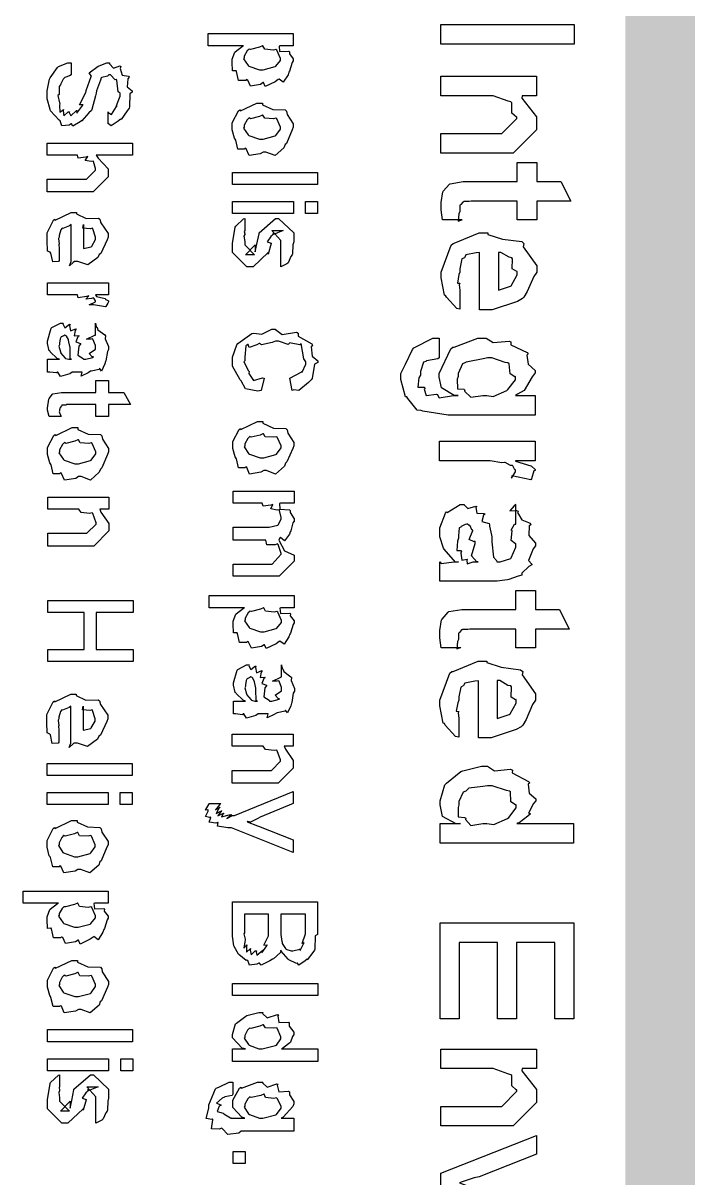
# Model space of a CAD drawing. Extents: x 0.1 to 11.6, y 0.3 to 16.2.
# Drawn here: x 1.6949 to 1.8883, y 1.9706 to 2.3029 of the extents above; entities that cross this region are included whole.
import ezdxf

# ---------------------------------------------------------------- set-up
doc = ezdxf.new("R2010")
doc.units = 0
doc.header["$MEASUREMENT"] = 0

msp = doc.modelspace()

# ---------------------------------------------------------------- linework, layer by layer
at = {"color": 0, "const_width": 0.02}
msp.add_lwpolyline([(1.87831, 0.513346), (1.87831, 4.18001)], dxfattribs=at)
at = {"color": 0}
for points in [[(1.74815, 2.29992), (1.77268, 2.29992), (1.77268, 2.29644), (1.76878, 2.29644), (1.76856, 2.29628), (1.76872, 2.29476), (1.77143, 2.29486), (1.7716, 2.29471), (1.77154, 2.29411), (1.77268, 2.29264), (1.77268, 2.2921), (1.77235, 2.29161), (1.7716, 2.28911), (1.77138, 2.28885), (1.77115, 2.28808), (1.76975, 2.28592), (1.76856, 2.28678), (1.76833, 2.28668), (1.76747, 2.28608), (1.7646, 2.28467), (1.76411, 2.28581), (1.764, 2.28581), (1.76324, 2.28532), (1.76036, 2.28478), (1.75956, 2.28657), (1.75922, 2.28668), (1.75896, 2.2864), (1.75694, 2.2864), (1.75635, 2.28901), (1.75618, 2.28928), (1.75613, 2.28922), (1.75521, 2.28917), (1.7551, 2.29172), (1.7551, 2.29254), (1.7551, 2.29254), (1.75581, 2.29454), (1.75597, 2.29471), (1.75597, 2.29471), (1.75808, 2.29633), (1.75836, 2.29644), (1.74815, 2.29644), (1.74815, 2.29992)], [(1.81511, 2.30251), (1.85351, 2.30251), (1.85351, 2.29688), (1.81511, 2.29688), (1.81511, 2.30251)], [(1.76378, 2.29644), (1.76297, 2.29606), (1.76036, 2.29536), (1.75993, 2.29542), (1.75987, 2.29536), (1.75939, 2.29492), (1.75857, 2.29346), (1.75857, 2.29297), (1.75836, 2.29269), (1.75965, 2.29075), (1.75987, 2.29058), (1.75987, 2.29058), (1.76297, 2.2895), (1.764, 2.2895), (1.764, 2.2895), (1.76747, 2.29042), (1.76768, 2.29058), (1.76768, 2.29058), (1.76899, 2.29221), (1.76899, 2.29275), (1.76899, 2.29275), (1.7679, 2.29519), (1.76768, 2.29536), (1.76693, 2.29519), (1.76443, 2.29546), (1.76394, 2.29644), (1.76378, 2.29644)], [(1.70871, 2.2915), (1.70871, 2.28803), (1.70828, 2.28776), (1.70687, 2.28728), (1.70676, 2.28717), (1.70638, 2.28678), (1.70574, 2.28543), (1.70568, 2.28521), (1.70529, 2.28472), (1.70524, 2.28299), (1.70524, 2.28239), (1.70492, 2.28207), (1.7054, 2.28), (1.70546, 2.27979), (1.70535, 2.27919), (1.70546, 2.27729), (1.70649, 2.2781), (1.70654, 2.27806), (1.70643, 2.27767), (1.70665, 2.27626), (1.70785, 2.2774), (1.70828, 2.2774), (1.70817, 2.27718), (1.70861, 2.27626), (1.71029, 2.27778), (1.71044, 2.27783), (1.71035, 2.27772), (1.71035, 2.27707), (1.71208, 2.27935), (1.71218, 2.27957), (1.71203, 2.27946), (1.71115, 2.27946), (1.71294, 2.28299), (1.71306, 2.28347), (1.713, 2.28353), (1.71446, 2.2876), (1.71457, 2.28782), (1.71446, 2.28782), (1.71392, 2.28868), (1.71653, 2.29053), (1.71674, 2.29064), (1.71674, 2.29064), (1.71903, 2.2915), (1.71978, 2.2915), (1.71972, 2.29118), (1.72092, 2.28999), (1.72276, 2.29064), (1.72304, 2.29042), (1.72282, 2.28993), (1.72342, 2.28797), (1.72526, 2.28771), (1.72542, 2.28737), (1.72499, 2.28689), (1.72483, 2.28456), (1.72629, 2.28342), (1.72629, 2.28304), (1.72558, 2.28261), (1.72553, 2.27881), (1.72542, 2.27849), (1.72483, 2.27772), (1.7231, 2.27522), (1.72282, 2.27528), (1.72282, 2.27522), (1.72228, 2.27468), (1.72026, 2.27339), (1.71951, 2.27399), (1.71935, 2.27393), (1.71935, 2.2774), (1.71935, 2.27724), (1.72037, 2.27669), (1.72179, 2.27892), (1.72194, 2.27914), (1.72194, 2.27914), (1.72179, 2.27925), (1.72282, 2.28196), (1.72282, 2.28282), (1.72222, 2.28315), (1.7219, 2.28651), (1.72174, 2.28674), (1.72136, 2.28662), (1.72, 2.28803), (1.71957, 2.28803), (1.71918, 2.28765), (1.7175, 2.28733), (1.71739, 2.28717), (1.71713, 2.28651), (1.71599, 2.28342), (1.71588, 2.28282), (1.71571, 2.28206), (1.71468, 2.27806), (1.71457, 2.27783), (1.71382, 2.27713), (1.71175, 2.27485), (1.71197, 2.27501), (1.71197, 2.27501), (1.71132, 2.27453), (1.70921, 2.27328), (1.70882, 2.27393), (1.70871, 2.27393), (1.70817, 2.2736), (1.70606, 2.27339), (1.70551, 2.27485), (1.70524, 2.27501), (1.70524, 2.27501), (1.70281, 2.27772), (1.70264, 2.27806), (1.70264, 2.27806), (1.70176, 2.28114), (1.70176, 2.28217), (1.70176, 2.28342), (1.70247, 2.28683), (1.70264, 2.28717), (1.70264, 2.28717), (1.70475, 2.29021), (1.70503, 2.29042), (1.70503, 2.29042), (1.70779, 2.2915), (1.70871, 2.2915)], [(1.81515, 2.28765), (1.84272, 2.28765), (1.84272, 2.28201), (1.8386, 2.28201), (1.83849, 2.28136), (1.84272, 2.27599), (1.84272, 2.27419), (1.84272, 2.27225), (1.83599, 2.26551), (1.83165, 2.26551), (1.81515, 2.26551), (1.81515, 2.27115), (1.83035, 2.27117), (1.83274, 2.27115), (1.83708, 2.2755), (1.83708, 2.27593), (1.83692, 2.27588), (1.83561, 2.27701), (1.83561, 2.28), (1.83535, 2.28028), (1.83453, 2.28049), (1.83024, 2.28201), (1.82883, 2.28201), (1.81515, 2.28201), (1.81515, 2.28765)], [(1.76378, 2.27994), (1.76378, 2.27946), (1.76676, 2.2781), (1.77035, 2.278), (1.77072, 2.27756), (1.77089, 2.27664), (1.77268, 2.27393), (1.77268, 2.273), (1.77235, 2.27225), (1.77067, 2.26833), (1.77029, 2.26801), (1.76997, 2.26708), (1.76742, 2.26486), (1.76481, 2.26585), (1.764, 2.26585), (1.76318, 2.26535), (1.75993, 2.26486), (1.75911, 2.26676), (1.75879, 2.26693), (1.75857, 2.26665), (1.75672, 2.26665), (1.75613, 2.26926), (1.75597, 2.26953), (1.75575, 2.26981), (1.7551, 2.27225), (1.7551, 2.273), (1.7551, 2.27425), (1.75689, 2.27767), (1.75726, 2.278), (1.75743, 2.27767), (1.76215, 2.27994), (1.76378, 2.27994)], [(1.76378, 2.27647), (1.76297, 2.2761), (1.76036, 2.27544), (1.75993, 2.27567), (1.75987, 2.27561), (1.75939, 2.27511), (1.75857, 2.27354), (1.75857, 2.273), (1.75836, 2.27274), (1.75965, 2.27078), (1.75987, 2.27061), (1.75987, 2.27061), (1.76297, 2.26953), (1.764, 2.26953), (1.764, 2.26953), (1.76747, 2.27046), (1.76768, 2.27061), (1.76768, 2.27061), (1.76899, 2.2724), (1.76899, 2.273), (1.76899, 2.273), (1.7679, 2.27544), (1.76768, 2.27561), (1.76693, 2.27544), (1.76443, 2.27556), (1.76394, 2.27647), (1.76378, 2.27647)], [(1.70182, 2.26844), (1.72635, 2.26844), (1.72635, 2.26497), (1.71593, 2.26497), (1.71647, 2.26411), (1.7194, 2.26101), (1.7194, 2.25999), (1.7194, 2.25868), (1.71506, 2.25435), (1.71268, 2.25435), (1.70182, 2.25435), (1.70182, 2.25803), (1.71203, 2.25803), (1.71311, 2.25803), (1.71571, 2.26064), (1.71571, 2.26107), (1.71571, 2.26107), (1.71517, 2.26308), (1.71506, 2.26324), (1.71451, 2.26313), (1.71278, 2.2634), (1.71354, 2.26454), (1.71354, 2.26454), (1.71289, 2.26432), (1.71072, 2.26411), (1.71056, 2.26497), (1.7105, 2.26497), (1.70182, 2.26497), (1.70182, 2.26844)], [(1.75515, 2.25999), (1.77968, 2.25999), (1.77968, 2.25651), (1.75515, 2.25651), (1.75515, 2.25999)], [(1.82129, 2.24631), (1.81565, 2.24631), (1.81565, 2.24631), (1.81521, 2.24924), (1.81521, 2.25022), (1.81521, 2.25131), (1.81575, 2.25435), (1.81586, 2.25456), (1.81586, 2.25456), (1.8176, 2.25661), (1.81782, 2.25672), (1.81782, 2.25672), (1.82156, 2.25738), (1.82281, 2.25738), (1.83712, 2.25738), (1.83712, 2.26281), (1.84278, 2.26281), (1.84278, 2.25738), (1.84972, 2.25738), (1.85254, 2.25174), (1.84278, 2.25174), (1.84278, 2.24631), (1.83712, 2.24631), (1.83712, 2.25174), (1.82389, 2.25174), (1.82335, 2.25163), (1.82178, 2.25157), (1.82172, 2.25151), (1.82146, 2.25146), (1.8209, 2.25076), (1.82086, 2.25065), (1.82058, 2.25054), (1.82064, 2.24918), (1.82064, 2.24869), (1.82036, 2.2481), (1.8201, 2.24599), (1.82124, 2.24636), (1.82129, 2.24631)], [(1.75515, 2.25163), (1.77274, 2.25163), (1.77274, 2.24815), (1.75515, 2.24815), (1.75515, 2.25163)], [(1.77621, 2.25163), (1.77968, 2.25163), (1.77968, 2.24815), (1.77621, 2.24815), (1.77621, 2.25163)], [(1.70529, 2.23807), (1.70529, 2.2346), (1.70508, 2.23432), (1.7034, 2.23426), (1.70285, 2.23671), (1.70269, 2.23699), (1.70269, 2.23699), (1.70193, 2.23736), (1.70182, 2.24035), (1.70182, 2.24132), (1.70182, 2.24262), (1.70361, 2.24621), (1.704, 2.24653), (1.70415, 2.24625), (1.70871, 2.24849), (1.71029, 2.24849), (1.71029, 2.24804), (1.71306, 2.24669), (1.71658, 2.24685), (1.71701, 2.24653), (1.71729, 2.2455), (1.7194, 2.2424), (1.7194, 2.24132), (1.71907, 2.24056), (1.71724, 2.23665), (1.71679, 2.23633), (1.71642, 2.23546), (1.71354, 2.2334), (1.71061, 2.23438), (1.70964, 2.23438), (1.70931, 2.23406), (1.70828, 2.23313), (1.70876, 2.23438), (1.70876, 2.23438), (1.70876, 2.24501), (1.70822, 2.24463), (1.70632, 2.24382), (1.70617, 2.24393), (1.70617, 2.24393), (1.70574, 2.24343), (1.70529, 2.24186), (1.70529, 2.24132), (1.70508, 2.241), (1.70529, 2.23936), (1.70529, 2.23936), (1.70514, 2.23926), (1.70529, 2.23807), (1.70529, 2.23807)], [(1.75868, 2.24669), (1.75868, 2.24322), (1.75857, 2.243), (1.75868, 2.24235), (1.75868, 2.24214), (1.75846, 2.2416), (1.75868, 2.24007), (1.75868, 2.23953), (1.75868, 2.2391), (1.7615, 2.23628), (1.76042, 2.23628), (1.7589, 2.23628), (1.76172, 2.2391), (1.76172, 2.23714), (1.76215, 2.23931), (1.76281, 2.24235), (1.76281, 2.24257), (1.76758, 2.24669), (1.76844, 2.24669), (1.77279, 2.24257), (1.77279, 2.23996), (1.77251, 2.23915), (1.7724, 2.23654), (1.77235, 2.23628), (1.77197, 2.23574), (1.77115, 2.234), (1.77106, 2.23389), (1.77078, 2.23367), (1.76932, 2.23286), (1.7691, 2.23281), (1.7691, 2.23628), (1.7691, 2.23628), (1.7691, 2.23708), (1.7691, 2.23736), (1.7691, 2.23736), (1.7691, 2.23915), (1.7691, 2.23975), (1.7691, 2.2404), (1.7665, 2.24322), (1.76779, 2.24322), (1.76975, 2.24322), (1.76693, 2.24214), (1.76693, 2.24257), (1.76671, 2.24192), (1.76622, 2.24154), (1.76514, 2.24001), (1.76628, 2.23958), (1.76628, 2.23953), (1.7654, 2.23649), (1.7654, 2.23693), (1.76107, 2.23281), (1.76085, 2.23281), (1.75933, 2.23281), (1.75521, 2.23693), (1.75521, 2.23953), (1.75521, 2.23953), (1.75592, 2.24425), (1.75608, 2.24451), (1.75608, 2.24451), (1.75836, 2.24664), (1.75868, 2.24669)], [(1.71224, 2.24501), (1.71224, 2.23807), (1.71224, 2.23807), (1.71446, 2.23861), (1.71463, 2.23872), (1.71463, 2.23872), (1.71571, 2.24067), (1.71571, 2.24132), (1.71571, 2.24132), (1.71496, 2.24376), (1.71485, 2.24393), (1.71419, 2.24376), (1.71208, 2.24393), (1.71224, 2.24501), (1.71224, 2.24501)], [(1.82064, 2.22607), (1.82064, 2.22065), (1.81972, 2.22082), (1.81674, 2.22412), (1.81651, 2.22456), (1.81619, 2.22467), (1.81521, 2.22965), (1.81521, 2.23128), (1.81521, 2.23128), (1.81808, 2.23904), (1.81868, 2.23953), (1.81901, 2.23958), (1.82622, 2.24257), (1.82867, 2.24257), (1.82867, 2.24214), (1.8329, 2.24078), (1.83843, 2.24007), (1.83908, 2.23953), (1.83886, 2.23856), (1.84278, 2.23313), (1.84278, 2.23128), (1.8419, 2.23003), (1.84, 2.22575), (1.83908, 2.22407), (1.83865, 2.22368), (1.83718, 2.22287), (1.82997, 2.22043), (1.82758, 2.22043), (1.82726, 2.22043), (1.8265, 2.22043), (1.82628, 2.22043), (1.82628, 2.23693), (1.82531, 2.23682), (1.82237, 2.23622), (1.82206, 2.23557), (1.82194, 2.2354), (1.82124, 2.23508), (1.82064, 2.23226), (1.82064, 2.23128), (1.82036, 2.23058), (1.81993, 2.22814), (1.82064, 2.22808), (1.82064, 2.22803), (1.82042, 2.22765), (1.82064, 2.22607), (1.82064, 2.22607)], [(1.83171, 2.23693), (1.83171, 2.22607), (1.83171, 2.22607), (1.83518, 2.22721), (1.83539, 2.22738), (1.83539, 2.22738), (1.83712, 2.23047), (1.83712, 2.2315), (1.83703, 2.23144), (1.83572, 2.23221), (1.83583, 2.23514), (1.83561, 2.2354), (1.83479, 2.23557), (1.83247, 2.23693), (1.83171, 2.23693)], [(1.70188, 2.22819), (1.71946, 2.22819), (1.71946, 2.22472), (1.71576, 2.22472), (1.71599, 2.22424), (1.71847, 2.22374), (1.71858, 2.22364), (1.71853, 2.22347), (1.71946, 2.22299), (1.71946, 2.22276), (1.71924, 2.22239), (1.71869, 2.22136), (1.71858, 2.22125), (1.71511, 2.2219), (1.71485, 2.22185), (1.71392, 2.22189), (1.71576, 2.22271), (1.71576, 2.22299), (1.71576, 2.22299), (1.71522, 2.22379), (1.71511, 2.22385), (1.71457, 2.22369), (1.71289, 2.22353), (1.71382, 2.2245), (1.71382, 2.2245), (1.71311, 2.22424), (1.71072, 2.22385), (1.71056, 2.22472), (1.71056, 2.22472), (1.70188, 2.22472), (1.70188, 2.22819)], [(1.70535, 2.20622), (1.70469, 2.20643), (1.70264, 2.20839), (1.70253, 2.20861), (1.70236, 2.20865), (1.70188, 2.21078), (1.70188, 2.21143), (1.70188, 2.21143), (1.70296, 2.21511), (1.70318, 2.21533), (1.70318, 2.21533), (1.70563, 2.21664), (1.70643, 2.21664), (1.70632, 2.21636), (1.70687, 2.21528), (1.70822, 2.21631), (1.70839, 2.21619), (1.70822, 2.21582), (1.7085, 2.21436), (1.71001, 2.215), (1.71012, 2.2149), (1.70985, 2.21451), (1.70958, 2.21294), (1.71093, 2.21306), (1.71099, 2.21294), (1.71061, 2.21268), (1.71001, 2.21121), (1.71138, 2.21078), (1.71143, 2.21056), (1.71093, 2.21001), (1.71061, 2.20742), (1.71218, 2.20643), (1.71229, 2.20622), (1.71229, 2.20622), (1.71294, 2.20622), (1.71294, 2.20622), (1.71294, 2.20622), (1.715, 2.20676), (1.71511, 2.20688), (1.71479, 2.20692), (1.71392, 2.2079), (1.71576, 2.2091), (1.71576, 2.20947), (1.71576, 2.21012), (1.715, 2.21197), (1.7149, 2.21207), (1.71446, 2.21197), (1.71311, 2.21197), (1.7155, 2.21311), (1.71576, 2.21317), (1.71576, 2.21664), (1.71571, 2.21636), (1.71599, 2.21544), (1.71619, 2.21533), (1.71636, 2.21468), (1.71843, 2.21322), (1.71858, 2.21294), (1.71847, 2.21212), (1.71946, 2.20985), (1.71946, 2.20904), (1.71913, 2.20844), (1.71869, 2.20578), (1.71858, 2.20557), (1.71838, 2.20486), (1.71744, 2.20281), (1.71685, 2.20361), (1.71685, 2.20361), (1.71674, 2.20329), (1.71446, 2.20281), (1.71425, 2.20275), (1.71365, 2.20231), (1.71164, 2.20133), (1.71186, 2.20253), (1.71186, 2.20253), (1.70904, 2.20253), (1.70833, 2.20204), (1.70563, 2.20128), (1.70492, 2.20253), (1.70469, 2.20253), (1.70449, 2.20226), (1.70253, 2.20253), (1.70188, 2.20253), (1.70188, 2.20622), (1.70275, 2.20622), (1.70469, 2.20622), (1.70535, 2.20622)], [(1.76432, 2.20074), (1.76346, 2.19726), (1.76243, 2.19699), (1.7589, 2.19765), (1.75771, 2.19997), (1.75737, 2.20031), (1.75737, 2.20031), (1.75521, 2.20421), (1.75521, 2.20551), (1.75521, 2.20682), (1.75646, 2.21039), (1.75672, 2.21072), (1.75672, 2.21072), (1.76074, 2.2136), (1.76129, 2.21376), (1.76129, 2.21371), (1.76361, 2.21343), (1.76654, 2.21485), (1.76758, 2.21485), (1.76753, 2.21474), (1.76947, 2.21332), (1.7736, 2.21397), (1.77408, 2.21376), (1.77408, 2.21289), (1.778, 2.21067), (1.77821, 2.21029), (1.77783, 2.20975), (1.77815, 2.20714), (1.77974, 2.20578), (1.77974, 2.20529), (1.77881, 2.20475), (1.7781, 2.20063), (1.77778, 2.20031), (1.77701, 2.19949), (1.77431, 2.19726), (1.77279, 2.19737), (1.77235, 2.19726), (1.77169, 2.20074), (1.77169, 2.20074), (1.77496, 2.20247), (1.77517, 2.20269), (1.77512, 2.20269), (1.77522, 2.20247), (1.77626, 2.20475), (1.77626, 2.20551), (1.77567, 2.20632), (1.77496, 2.21072), (1.77496, 2.21072), (1.77453, 2.21035), (1.77203, 2.21083), (1.77171, 2.21094), (1.77115, 2.2105), (1.76844, 2.21137), (1.76758, 2.21137), (1.7666, 2.21104), (1.76351, 2.21039), (1.76292, 2.21078), (1.76281, 2.21072), (1.76215, 2.21035), (1.75993, 2.20958), (1.75965, 2.21044), (1.75956, 2.2105), (1.759, 2.21007), (1.75868, 2.20682), (1.75868, 2.20574), (1.7584, 2.20546), (1.75976, 2.2029), (1.75999, 2.20269), (1.75987, 2.2021), (1.76118, 2.20008), (1.76383, 2.20085), (1.76432, 2.20074)], [(1.70882, 2.20622), (1.70844, 2.20632), (1.70839, 2.20947), (1.70839, 2.2099), (1.70833, 2.2099), (1.70796, 2.21175), (1.70796, 2.21186), (1.70796, 2.21186), (1.70736, 2.21289), (1.70731, 2.21294), (1.70725, 2.21294), (1.70692, 2.21317), (1.70687, 2.21317), (1.70665, 2.21294), (1.70583, 2.21263), (1.70578, 2.21251), (1.70551, 2.21212), (1.70535, 2.21083), (1.70535, 2.21033), (1.70514, 2.21001), (1.70568, 2.20833), (1.70578, 2.20817), (1.70568, 2.20806), (1.70697, 2.20654), (1.70708, 2.20643), (1.70708, 2.20643), (1.70806, 2.20622), (1.70839, 2.20622), (1.70882, 2.20622)], [(1.81472, 2.21229), (1.81472, 2.20665), (1.81429, 2.20637), (1.81104, 2.20574), (1.81082, 2.20557), (1.81017, 2.2054), (1.80931, 2.20264), (1.80931, 2.20165), (1.80886, 2.2009), (1.80854, 2.19814), (1.81039, 2.19819), (1.8106, 2.19797), (1.81039, 2.19764), (1.81093, 2.19575), (1.81386, 2.19613), (1.81429, 2.19601), (1.81424, 2.19601), (1.81472, 2.1951), (1.81879, 2.19581), (1.82015, 2.19581), (1.81896, 2.19581), (1.81538, 2.19797), (1.81472, 2.20107), (1.81472, 2.2021), (1.81472, 2.2021), (1.81799, 2.20925), (1.81862, 2.20969), (1.81896, 2.20964), (1.82585, 2.21229), (1.82818, 2.21229), (1.82818, 2.21229), (1.83018, 2.21099), (1.83479, 2.21143), (1.83535, 2.21121), (1.83529, 2.21039), (1.84, 2.20811), (1.84033, 2.20774), (1.83996, 2.20736), (1.84033, 2.20475), (1.84229, 2.20296), (1.84229, 2.20231), (1.84142, 2.20111), (1.83914, 2.19721), (1.83724, 2.19613), (1.83664, 2.19581), (1.84229, 2.19581), (1.84229, 2.19015), (1.81862, 2.19015), (1.81722, 2.19015), (1.80994, 2.19125), (1.80951, 2.19146), (1.80838, 2.19157), (1.80561, 2.19493), (1.80539, 2.19536), (1.80496, 2.19536), (1.80365, 2.20042), (1.80365, 2.2021), (1.80365, 2.2021), (1.80501, 2.20475), (1.80697, 2.20904), (1.80735, 2.20947), (1.80735, 2.20947), (1.81287, 2.21229), (1.81472, 2.21229)], [(1.82861, 2.20665), (1.82785, 2.20643), (1.82243, 2.2054), (1.8221, 2.20514), (1.82135, 2.20486), (1.82015, 2.20215), (1.82015, 2.20122), (1.81988, 2.20047), (1.81993, 2.19769), (1.82178, 2.1976), (1.8221, 2.19732), (1.822, 2.197), (1.82378, 2.19526), (1.82721, 2.19581), (1.8284, 2.19581), (1.8284, 2.19581), (1.83024, 2.19553), (1.83415, 2.19726), (1.83447, 2.19754), (1.83447, 2.19754), (1.83664, 2.20031), (1.83664, 2.20122), (1.83649, 2.20111), (1.83507, 2.20204), (1.83479, 2.20492), (1.83447, 2.20514), (1.83365, 2.20529), (1.82986, 2.20665), (1.82861, 2.20665)], [(1.70583, 2.18972), (1.70236, 2.18972), (1.70236, 2.18972), (1.70193, 2.19151), (1.70193, 2.19211), (1.70193, 2.19211), (1.70226, 2.19476), (1.70236, 2.19493), (1.70236, 2.19493), (1.70335, 2.19618), (1.70344, 2.19624), (1.70344, 2.19624), (1.70589, 2.19667), (1.70671, 2.19667), (1.71582, 2.19667), (1.71582, 2.20014), (1.71951, 2.20014), (1.71951, 2.19667), (1.72385, 2.19667), (1.72581, 2.19319), (1.71951, 2.19319), (1.71951, 2.18972), (1.71582, 2.18972), (1.71582, 2.19319), (1.70736, 2.19319), (1.70714, 2.19303), (1.70611, 2.19303), (1.70606, 2.19299), (1.70594, 2.19282), (1.70563, 2.19243), (1.70563, 2.19233), (1.70546, 2.19211), (1.7054, 2.19146), (1.7054, 2.19125), (1.70524, 2.19103), (1.70572, 2.18989), (1.70583, 2.18972)], [(1.76394, 2.18826), (1.76394, 2.18778), (1.76693, 2.18642), (1.77051, 2.18631), (1.77089, 2.18587), (1.77106, 2.18494), (1.77285, 2.18224), (1.77285, 2.18132), (1.77251, 2.18056), (1.77083, 2.17665), (1.77046, 2.17632), (1.77012, 2.1754), (1.76758, 2.17318), (1.76497, 2.17415), (1.76417, 2.17415), (1.76335, 2.17367), (1.7601, 2.17318), (1.75928, 2.17507), (1.75896, 2.17524), (1.75874, 2.17497), (1.75689, 2.17497), (1.75629, 2.17757), (1.75613, 2.17785), (1.75592, 2.17811), (1.75526, 2.18056), (1.75526, 2.18132), (1.75526, 2.18257), (1.75706, 2.18599), (1.75743, 2.18631), (1.7576, 2.18599), (1.76232, 2.18826), (1.76394, 2.18826)], [(1.71061, 2.18653), (1.71061, 2.18604), (1.7136, 2.18468), (1.71718, 2.18457), (1.71756, 2.18414), (1.71772, 2.18321), (1.71951, 2.1805), (1.71951, 2.17958), (1.71918, 2.17882), (1.7175, 2.17492), (1.71713, 2.17458), (1.71679, 2.17367), (1.71425, 2.17144), (1.71164, 2.17242), (1.71083, 2.17242), (1.71001, 2.17193), (1.70676, 2.17144), (1.70594, 2.17333), (1.70563, 2.1735), (1.7054, 2.17324), (1.70356, 2.17324), (1.70296, 2.17583), (1.70281, 2.17611), (1.70258, 2.17638), (1.70193, 2.17882), (1.70193, 2.17958), (1.70193, 2.18083), (1.70372, 2.18425), (1.7041, 2.18457), (1.70426, 2.18425), (1.70899, 2.18653), (1.71061, 2.18653)], [(1.76394, 2.18479), (1.76313, 2.1844), (1.76053, 2.18375), (1.7601, 2.18397), (1.76004, 2.18392), (1.75956, 2.18343), (1.75874, 2.18186), (1.75874, 2.18132), (1.75851, 2.18104), (1.75982, 2.1791), (1.76004, 2.17893), (1.76004, 2.17893), (1.76313, 2.17785), (1.76417, 2.17785), (1.76417, 2.17785), (1.76764, 2.17876), (1.76785, 2.17893), (1.76785, 2.17893), (1.76915, 2.18072), (1.76915, 2.18132), (1.76915, 2.18132), (1.76807, 2.18375), (1.76785, 2.18392), (1.76708, 2.18375), (1.7646, 2.18386), (1.76411, 2.18479), (1.76394, 2.18479)], [(1.71061, 2.18306), (1.70979, 2.18267), (1.70719, 2.18201), (1.70676, 2.18224), (1.70671, 2.18218), (1.70622, 2.18169), (1.7054, 2.18012), (1.7054, 2.17958), (1.70518, 2.17931), (1.70649, 2.17736), (1.70671, 2.17719), (1.70671, 2.17719), (1.70979, 2.17611), (1.71083, 2.17611), (1.71083, 2.17611), (1.71431, 2.17703), (1.71451, 2.17719), (1.71451, 2.17719), (1.71582, 2.17899), (1.71582, 2.17958), (1.71582, 2.17958), (1.71474, 2.18201), (1.71451, 2.18218), (1.71376, 2.18201), (1.71126, 2.18213), (1.71078, 2.18306), (1.71061, 2.18306)], [(1.81478, 2.18261), (1.84233, 2.18261), (1.84233, 2.17697), (1.83669, 2.17697), (1.83664, 2.17692), (1.84104, 2.17557), (1.84125, 2.17546), (1.84125, 2.17546), (1.84233, 2.17449), (1.84233, 2.17415), (1.8419, 2.1741), (1.84125, 2.17176), (1.84104, 2.17154), (1.83561, 2.17264), (1.83556, 2.17253), (1.8355, 2.17199), (1.83669, 2.17378), (1.83669, 2.17437), (1.83643, 2.17442), (1.83593, 2.17557), (1.83583, 2.17567), (1.83524, 2.17567), (1.83365, 2.17654), (1.83344, 2.17654), (1.83268, 2.17643), (1.82932, 2.17697), (1.82824, 2.17697), (1.81478, 2.17697), (1.81478, 2.18261)], [(1.75532, 2.16829), (1.77289, 2.16829), (1.77289, 2.16482), (1.76899, 2.16482), (1.76872, 2.16467), (1.76882, 2.16303), (1.7716, 2.16288), (1.77181, 2.16265), (1.77175, 2.16206), (1.77289, 2.16026), (1.77289, 2.15961), (1.77257, 2.15918), (1.77197, 2.15679), (1.77181, 2.15657), (1.7716, 2.15588), (1.77012, 2.15397), (1.76899, 2.15489), (1.76878, 2.15485), (1.7685, 2.15414), (1.77018, 2.1511), (1.77289, 2.14985), (1.77289, 2.14942), (1.77289, 2.14811), (1.76856, 2.14378), (1.76704, 2.14378), (1.75532, 2.14378), (1.75532, 2.14725), (1.76531, 2.14725), (1.7666, 2.14725), (1.76921, 2.15007), (1.76921, 2.15028), (1.76921, 2.15028), (1.76828, 2.15294), (1.76813, 2.1531), (1.76747, 2.15283), (1.76508, 2.15283), (1.76476, 2.15419), (1.76465, 2.15419), (1.75532, 2.15419), (1.75532, 2.15788), (1.76574, 2.15788), (1.76574, 2.15788), (1.76818, 2.15842), (1.76833, 2.15853), (1.76833, 2.15853), (1.76921, 2.16015), (1.76921, 2.16069), (1.76921, 2.16069), (1.76867, 2.16271), (1.76856, 2.16288), (1.76801, 2.16282), (1.76622, 2.16319), (1.76682, 2.16439), (1.76682, 2.16439), (1.76617, 2.16417), (1.764, 2.16396), (1.76367, 2.16482), (1.76357, 2.16482), (1.75532, 2.16482), (1.75532, 2.16829)], [(1.70199, 2.16656), (1.71957, 2.16656), (1.71957, 2.16308), (1.71696, 2.16308), (1.71729, 2.16222), (1.71957, 2.15896), (1.71957, 2.15788), (1.71957, 2.15679), (1.71522, 2.15246), (1.7124, 2.15246), (1.70199, 2.15246), (1.70199, 2.15614), (1.71175, 2.15614), (1.71326, 2.15614), (1.71588, 2.15875), (1.71588, 2.15918), (1.71588, 2.15918), (1.71496, 2.16178), (1.71479, 2.162), (1.71403, 2.16183), (1.71158, 2.16211), (1.71089, 2.16308), (1.71067, 2.16308), (1.70199, 2.16308), (1.70199, 2.16656)], [(1.82026, 2.14794), (1.81939, 2.14779), (1.81614, 2.15153), (1.81592, 2.15185), (1.81592, 2.15185), (1.81483, 2.15511), (1.81483, 2.15619), (1.81483, 2.15771), (1.81646, 2.16194), (1.81679, 2.16226), (1.81694, 2.16211), (1.82069, 2.16444), (1.822, 2.16444), (1.82189, 2.16428), (1.82292, 2.16325), (1.82519, 2.1639), (1.82547, 2.16379), (1.82519, 2.16351), (1.82547, 2.16189), (1.82769, 2.16183), (1.82785, 2.16162), (1.82742, 2.16135), (1.82693, 2.15956), (1.82904, 2.1589), (1.82915, 2.15858), (1.82915, 2.15821), (1.82975, 2.15554), (1.82981, 2.15511), (1.82981, 2.15364), (1.83035, 2.14925), (1.83117, 2.14833), (1.83132, 2.14794), (1.83132, 2.14794), (1.83197, 2.14794), (1.83219, 2.14794), (1.83219, 2.14794), (1.83529, 2.14887), (1.83544, 2.14903), (1.83544, 2.14903), (1.83675, 2.15213), (1.83675, 2.15315), (1.83664, 2.1531), (1.83539, 2.15408), (1.83567, 2.15685), (1.83544, 2.15706), (1.83544, 2.15706), (1.83637, 2.15875), (1.83675, 2.15879), (1.83675, 2.16444), (1.83626, 2.16406), (1.83501, 2.1626), (1.83697, 2.16271), (1.8374, 2.16249), (1.83718, 2.16206), (1.83843, 2.15999), (1.84088, 2.15901), (1.8411, 2.15858), (1.8406, 2.15825), (1.8405, 2.15549), (1.84239, 2.15326), (1.84239, 2.1525), (1.84169, 2.15164), (1.84039, 2.14828), (1.84136, 2.14724), (1.84131, 2.14708), (1.8405, 2.1466), (1.83843, 2.14464), (1.83849, 2.1441), (1.83849, 2.14404), (1.83746, 2.14376), (1.83475, 2.14279), (1.83436, 2.14274), (1.83361, 2.14262), (1.83137, 2.14231), (1.83068, 2.14231), (1.82633, 2.14231), (1.8246, 2.14231), (1.82069, 2.14231), (1.81939, 2.14231), (1.81858, 2.14231), (1.81575, 2.14231), (1.81483, 2.14231), (1.81483, 2.14794), (1.81521, 2.14746), (1.81896, 2.14794), (1.82026, 2.14794)], [(1.8259, 2.14794), (1.82547, 2.14789), (1.82394, 2.14968), (1.82503, 2.15315), (1.82503, 2.15381), (1.82476, 2.15369), (1.82335, 2.15429), (1.82437, 2.1569), (1.82437, 2.15706), (1.82411, 2.15713), (1.82362, 2.15831), (1.82351, 2.15836), (1.82329, 2.15836), (1.82281, 2.15879), (1.82264, 2.15879), (1.82215, 2.15869), (1.82101, 2.1581), (1.8209, 2.15793), (1.82042, 2.15771), (1.82026, 2.15543), (1.82026, 2.15468), (1.81999, 2.15386), (1.81976, 2.15115), (1.82101, 2.15121), (1.82113, 2.15099), (1.8209, 2.15044), (1.82118, 2.14843), (1.82269, 2.14871), (1.82286, 2.1486), (1.82264, 2.14843), (1.82269, 2.14729), (1.82443, 2.14794), (1.82503, 2.14794), (1.8259, 2.14794)], [(1.74843, 2.13818), (1.77294, 2.13818), (1.77294, 2.13471), (1.76904, 2.13471), (1.76882, 2.13456), (1.76899, 2.13303), (1.77171, 2.13314), (1.77186, 2.13297), (1.77181, 2.13238), (1.77294, 2.13092), (1.77294, 2.13037), (1.77262, 2.12989), (1.77186, 2.12739), (1.77165, 2.12711), (1.77143, 2.12636), (1.77001, 2.12418), (1.76882, 2.12506), (1.76861, 2.12494), (1.76774, 2.12435), (1.76486, 2.12294), (1.76438, 2.12407), (1.76426, 2.12407), (1.76351, 2.12358), (1.76064, 2.12304), (1.75982, 2.12483), (1.7595, 2.12494), (1.75922, 2.12468), (1.75722, 2.12468), (1.75662, 2.12728), (1.75646, 2.12756), (1.7564, 2.1275), (1.75549, 2.12744), (1.75538, 2.12999), (1.75538, 2.13081), (1.75538, 2.13081), (1.75608, 2.13282), (1.75624, 2.13297), (1.75624, 2.13297), (1.75836, 2.1346), (1.75863, 2.13471), (1.74843, 2.13471), (1.74843, 2.13818)], [(1.8209, 2.12315), (1.81526, 2.12315), (1.81526, 2.12315), (1.81483, 2.12608), (1.81483, 2.12706), (1.81483, 2.12815), (1.81538, 2.13118), (1.81549, 2.1314), (1.81549, 2.1314), (1.81722, 2.13346), (1.81743, 2.13357), (1.81743, 2.13357), (1.82118, 2.13422), (1.82243, 2.13422), (1.83675, 2.13422), (1.83675, 2.13965), (1.84239, 2.13965), (1.84239, 2.13422), (1.84933, 2.13422), (1.85215, 2.12858), (1.84239, 2.12858), (1.84239, 2.12315), (1.83675, 2.12315), (1.83675, 2.12858), (1.82351, 2.12858), (1.82297, 2.12847), (1.8214, 2.12842), (1.82135, 2.12836), (1.82107, 2.12831), (1.82053, 2.12761), (1.82047, 2.1275), (1.82021, 2.12739), (1.82026, 2.12603), (1.82026, 2.12554), (1.81999, 2.12494), (1.81972, 2.12283), (1.82086, 2.12321), (1.8209, 2.12315)], [(1.70204, 2.13683), (1.72656, 2.13683), (1.72657, 2.13335), (1.71593, 2.13335), (1.71593, 2.12272), (1.72657, 2.12272), (1.72657, 2.11925), (1.70204, 2.11925), (1.70204, 2.12272), (1.71246, 2.12272), (1.71246, 2.13336), (1.70204, 2.13336), (1.70204, 2.13683)], [(1.76406, 2.13471), (1.76324, 2.13433), (1.76064, 2.13363), (1.76019, 2.13368), (1.76014, 2.13363), (1.75965, 2.13319), (1.75885, 2.13172), (1.75885, 2.13124), (1.75863, 2.13097), (1.75993, 2.12901), (1.76014, 2.12885), (1.76014, 2.12885), (1.76324, 2.12776), (1.76426, 2.12776), (1.76426, 2.12776), (1.76774, 2.12869), (1.76796, 2.12885), (1.76796, 2.12885), (1.76926, 2.13047), (1.76926, 2.13101), (1.76926, 2.13101), (1.76818, 2.13346), (1.76796, 2.13363), (1.76719, 2.13346), (1.76471, 2.13374), (1.76421, 2.13471), (1.76406, 2.13471)], [(1.7589, 2.10786), (1.75825, 2.10807), (1.75618, 2.11003), (1.75608, 2.11025), (1.75592, 2.11029), (1.75543, 2.11242), (1.75543, 2.11307), (1.75543, 2.11307), (1.75651, 2.11675), (1.75672, 2.11697), (1.75672, 2.11697), (1.75917, 2.11828), (1.75999, 2.11828), (1.75987, 2.118), (1.76042, 2.11692), (1.76178, 2.11794), (1.76193, 2.11783), (1.76178, 2.11746), (1.76204, 2.116), (1.76357, 2.11664), (1.76367, 2.11654), (1.7634, 2.11615), (1.76313, 2.11458), (1.76449, 2.11469), (1.76454, 2.11458), (1.76417, 2.11431), (1.76357, 2.11285), (1.76492, 2.11242), (1.76497, 2.11219), (1.76449, 2.11165), (1.76417, 2.10906), (1.76574, 2.10807), (1.76585, 2.10786), (1.76585, 2.10786), (1.76649, 2.10786), (1.76649, 2.10786), (1.76649, 2.10786), (1.76856, 2.1084), (1.76867, 2.10851), (1.76833, 2.10856), (1.76747, 2.10954), (1.76932, 2.11074), (1.76932, 2.11111), (1.76932, 2.11176), (1.76856, 2.11361), (1.76844, 2.11371), (1.76801, 2.11361), (1.76665, 2.11361), (1.76904, 2.11475), (1.76932, 2.11481), (1.76932, 2.11828), (1.76926, 2.118), (1.76953, 2.11708), (1.76975, 2.11697), (1.76992, 2.11632), (1.77197, 2.11486), (1.77214, 2.11458), (1.77203, 2.11376), (1.773, 2.11149), (1.773, 2.11068), (1.77268, 2.11008), (1.77225, 2.10742), (1.77214, 2.10721), (1.77192, 2.1065), (1.771, 2.10444), (1.7704, 2.10525), (1.7704, 2.10525), (1.77029, 2.10493), (1.76801, 2.10444), (1.76779, 2.10439), (1.76719, 2.10394), (1.76519, 2.10297), (1.7654, 2.10417), (1.7654, 2.10417), (1.76258, 2.10417), (1.76188, 2.10368), (1.75917, 2.10292), (1.75846, 2.10417), (1.75825, 2.10417), (1.75803, 2.1039), (1.75607, 2.10417), (1.75543, 2.10417), (1.75543, 2.10786), (1.75629, 2.10786), (1.75825, 2.10786), (1.7589, 2.10786)], [(1.82032, 2.10286), (1.82032, 2.09744), (1.81939, 2.0976), (1.8164, 2.10092), (1.81619, 2.10135), (1.81586, 2.10146), (1.81489, 2.10644), (1.81489, 2.10807), (1.81489, 2.10807), (1.81776, 2.11583), (1.81836, 2.11632), (1.81868, 2.11637), (1.8259, 2.11936), (1.82835, 2.11936), (1.82835, 2.11893), (1.83257, 2.11757), (1.83811, 2.11686), (1.83876, 2.11632), (1.83854, 2.11535), (1.84244, 2.10992), (1.84244, 2.10807), (1.84158, 2.10682), (1.83968, 2.10254), (1.83876, 2.10086), (1.83832, 2.10047), (1.83686, 2.09967), (1.82964, 2.09722), (1.82726, 2.09722), (1.82693, 2.09722), (1.82617, 2.09722), (1.82596, 2.09722), (1.82596, 2.11371), (1.82497, 2.11361), (1.82206, 2.11301), (1.82172, 2.11236), (1.82161, 2.11219), (1.8209, 2.11187), (1.82032, 2.10906), (1.82032, 2.10807), (1.82004, 2.10736), (1.81961, 2.10493), (1.82032, 2.10487), (1.82032, 2.10482), (1.8201, 2.10444), (1.82032, 2.10286), (1.82032, 2.10286)], [(1.76237, 2.10786), (1.76199, 2.10797), (1.76193, 2.11111), (1.76193, 2.11154), (1.76188, 2.11154), (1.7615, 2.11339), (1.7615, 2.1135), (1.7615, 2.1135), (1.7609, 2.11453), (1.76085, 2.11458), (1.76079, 2.11458), (1.76047, 2.11481), (1.76042, 2.11481), (1.76019, 2.11458), (1.75939, 2.11425), (1.75933, 2.11415), (1.75906, 2.11378), (1.7589, 2.11247), (1.7589, 2.11199), (1.75868, 2.11165), (1.75922, 2.10997), (1.75933, 2.10981), (1.75922, 2.10971), (1.76053, 2.10818), (1.76064, 2.10807), (1.76064, 2.10807), (1.76161, 2.10786), (1.76193, 2.10786), (1.76237, 2.10786)], [(1.83137, 2.11372), (1.83137, 2.10286), (1.83137, 2.10286), (1.83485, 2.104), (1.83507, 2.10417), (1.83507, 2.10417), (1.83681, 2.10726), (1.83681, 2.10829), (1.83669, 2.10824), (1.83539, 2.109), (1.8355, 2.11193), (1.83529, 2.11219), (1.83447, 2.11236), (1.83214, 2.11372), (1.83137, 2.11372)], [(1.70518, 2.09944), (1.70518, 2.09597), (1.70497, 2.09571), (1.70329, 2.09565), (1.70275, 2.0981), (1.70258, 2.09836), (1.70258, 2.09836), (1.70182, 2.09874), (1.70171, 2.10172), (1.70171, 2.10271), (1.70171, 2.104), (1.7035, 2.10758), (1.70389, 2.10792), (1.70404, 2.10764), (1.70861, 2.10986), (1.71018, 2.10986), (1.71018, 2.10943), (1.71294, 2.10807), (1.71647, 2.10824), (1.7169, 2.10792), (1.71718, 2.10688), (1.71929, 2.10379), (1.71929, 2.10271), (1.71897, 2.10194), (1.71713, 2.09804), (1.71669, 2.09771), (1.71631, 2.09685), (1.71343, 2.09478), (1.7105, 2.09576), (1.70953, 2.09576), (1.70921, 2.09543), (1.70817, 2.09451), (1.70865, 2.09576), (1.70865, 2.09576), (1.70865, 2.10639), (1.70811, 2.10601), (1.70622, 2.10519), (1.70606, 2.10531), (1.70606, 2.10531), (1.70563, 2.10482), (1.70518, 2.10325), (1.70518, 2.10271), (1.70497, 2.10238), (1.70518, 2.10075), (1.70518, 2.10075), (1.70503, 2.10064), (1.70518, 2.09944), (1.70518, 2.09944)], [(1.71213, 2.10639), (1.71213, 2.09944), (1.71213, 2.09944), (1.71436, 2.09999), (1.71451, 2.1001), (1.71451, 2.1001), (1.7156, 2.10206), (1.7156, 2.10271), (1.7156, 2.10271), (1.71485, 2.10514), (1.71474, 2.10531), (1.71408, 2.10514), (1.71197, 2.10531), (1.71213, 2.10639), (1.71213, 2.10639)], [(1.7551, 2.09831), (1.77268, 2.09831), (1.77268, 2.09483), (1.77007, 2.09483), (1.7704, 2.09397), (1.77268, 2.09071), (1.77268, 2.08963), (1.77268, 2.08854), (1.76833, 2.08421), (1.76551, 2.08421), (1.7551, 2.08419), (1.7551, 2.08789), (1.76486, 2.08789), (1.76639, 2.08789), (1.76899, 2.0905), (1.76899, 2.09093), (1.76899, 2.09093), (1.76807, 2.09353), (1.7679, 2.09375), (1.76714, 2.09358), (1.76471, 2.09386), (1.764, 2.09483), (1.76378, 2.09483), (1.7551, 2.09483), (1.7551, 2.09831)], [(1.70176, 2.0899), (1.72629, 2.0899), (1.72629, 2.08643), (1.70176, 2.08643), (1.70176, 2.0899)], [(1.81494, 2.07258), (1.82081, 2.07258), (1.81956, 2.07254), (1.81565, 2.0746), (1.81494, 2.07801), (1.81494, 2.0791), (1.81494, 2.0791), (1.81635, 2.08371), (1.81668, 2.0841), (1.81679, 2.08421), (1.8209, 2.08757), (1.82146, 2.08778), (1.82146, 2.08778), (1.82682, 2.08908), (1.82861, 2.08908), (1.82861, 2.08908), (1.83062, 2.08778), (1.83524, 2.08822), (1.83578, 2.088), (1.83572, 2.08718), (1.84044, 2.08474), (1.84076, 2.08431), (1.84033, 2.08393), (1.84056, 2.08137), (1.8425, 2.07969), (1.8425, 2.0791), (1.84185, 2.07835), (1.84039, 2.07557), (1.84099, 2.07542), (1.84099, 2.07542), (1.84017, 2.07476), (1.83768, 2.07281), (1.83718, 2.07269), (1.83708, 2.07258), (1.85335, 2.07258), (1.85335, 2.06694), (1.81494, 2.06694), (1.81494, 2.07258)], [(1.70176, 2.08154), (1.71935, 2.08154), (1.71935, 2.07807), (1.70176, 2.07807), (1.70176, 2.08154)], [(1.72282, 2.08154), (1.72629, 2.08154), (1.72629, 2.07807), (1.72282, 2.07807), (1.72282, 2.08154)], [(1.74858, 2.07835), (1.75185, 2.07835), (1.75142, 2.07796), (1.75032, 2.0765), (1.75162, 2.07726), (1.75162, 2.07726), (1.75125, 2.07693), (1.75043, 2.07553), (1.75196, 2.07628), (1.75206, 2.07617), (1.75174, 2.0759), (1.75097, 2.07482), (1.75261, 2.07557), (1.75271, 2.07551), (1.75244, 2.07536), (1.75201, 2.07449), (1.75456, 2.07519), (1.75489, 2.07508), (1.7545, 2.07493), (1.75358, 2.07406), (1.75521, 2.07488), (1.75575, 2.07488), (1.77268, 2.08182), (1.77268, 2.07835), (1.76313, 2.07443), (1.76247, 2.074), (1.76031, 2.07297), (1.7596, 2.07319), (1.75944, 2.07314), (1.75939, 2.07308), (1.76237, 2.07194), (1.76269, 2.07183), (1.77268, 2.06793), (1.77268, 2.06424), (1.75489, 2.0714), (1.75385, 2.07135), (1.75082, 2.07183), (1.75103, 2.07292), (1.75097, 2.07292), (1.75038, 2.07275), (1.74843, 2.07303), (1.74892, 2.07433), (1.74881, 2.07443), (1.74854, 2.07433), (1.74735, 2.07465), (1.74815, 2.07611), (1.74815, 2.07661), (1.74804, 2.0765), (1.74739, 2.07644), (1.74849, 2.07824), (1.74858, 2.07835)], [(1.82861, 2.08344), (1.82726, 2.08328), (1.82324, 2.08274), (1.82254, 2.08214), (1.82232, 2.08192), (1.82156, 2.08165), (1.82036, 2.07894), (1.82036, 2.07801), (1.8201, 2.07725), (1.82015, 2.07449), (1.822, 2.07437), (1.82232, 2.07411), (1.82221, 2.07378), (1.82383, 2.07204), (1.82726, 2.0726), (1.8284, 2.07258), (1.8284, 2.07258), (1.8304, 2.07232), (1.83436, 2.07406), (1.83469, 2.07432), (1.83469, 2.07432), (1.83686, 2.0771), (1.83686, 2.07801), (1.83669, 2.07796), (1.83535, 2.07883), (1.83524, 2.08171), (1.8349, 2.08192), (1.83404, 2.08208), (1.82997, 2.08344), (1.82861, 2.08344)], [(1.71044, 2.07346), (1.71044, 2.07297), (1.71343, 2.07161), (1.71701, 2.0715), (1.71739, 2.07107), (1.71756, 2.07015), (1.71935, 2.06743), (1.71935, 2.06651), (1.71903, 2.06575), (1.71733, 2.06185), (1.71696, 2.06153), (1.71664, 2.0606), (1.71408, 2.05838), (1.71149, 2.05935), (1.71067, 2.05935), (1.70985, 2.05886), (1.7066, 2.05838), (1.70578, 2.06028), (1.70546, 2.06044), (1.70524, 2.06017), (1.7034, 2.06017), (1.70281, 2.06278), (1.70264, 2.06304), (1.70242, 2.06332), (1.70176, 2.06575), (1.70176, 2.06651), (1.70176, 2.06776), (1.70356, 2.07118), (1.70394, 2.0715), (1.7041, 2.07118), (1.70882, 2.07346), (1.71044, 2.07346)], [(1.71044, 2.06999), (1.70964, 2.06961), (1.70703, 2.06896), (1.7066, 2.06917), (1.70654, 2.06911), (1.70606, 2.06862), (1.70524, 2.06706), (1.70524, 2.06651), (1.70503, 2.06624), (1.70632, 2.06429), (1.70654, 2.06413), (1.70654, 2.06413), (1.70964, 2.06304), (1.71067, 2.06304), (1.71067, 2.06304), (1.71414, 2.06396), (1.71436, 2.06413), (1.71436, 2.06413), (1.71565, 2.06592), (1.71565, 2.06651), (1.71565, 2.06651), (1.71457, 2.06896), (1.71436, 2.06911), (1.7136, 2.06896), (1.7111, 2.06907), (1.71061, 2.06999), (1.71044, 2.06999)], [(1.69487, 2.05317), (1.7194, 2.05317), (1.7194, 2.04969), (1.7155, 2.04969), (1.71528, 2.04954), (1.71544, 2.04801), (1.71815, 2.04812), (1.71832, 2.04796), (1.71826, 2.04736), (1.7194, 2.0459), (1.7194, 2.04536), (1.71907, 2.04486), (1.71832, 2.04237), (1.7181, 2.0421), (1.71787, 2.04135), (1.71647, 2.03917), (1.71528, 2.04004), (1.71506, 2.03993), (1.71419, 2.03933), (1.71132, 2.03792), (1.71083, 2.03907), (1.71072, 2.03907), (1.70996, 2.03857), (1.70708, 2.03803), (1.70628, 2.03982), (1.70594, 2.03993), (1.70568, 2.03967), (1.70367, 2.03967), (1.70307, 2.04226), (1.7029, 2.04254), (1.70285, 2.04249), (1.70193, 2.04243), (1.70182, 2.04497), (1.70182, 2.04579), (1.70182, 2.04579), (1.70253, 2.04781), (1.70269, 2.04796), (1.70269, 2.04796), (1.70481, 2.04958), (1.70508, 2.04969), (1.69487, 2.04969), (1.69487, 2.05317)], [(1.7105, 2.04969), (1.70969, 2.04932), (1.70708, 2.04861), (1.70665, 2.04867), (1.7066, 2.04861), (1.70611, 2.04818), (1.70529, 2.04671), (1.70529, 2.04622), (1.70508, 2.04596), (1.70638, 2.044), (1.7066, 2.04383), (1.7066, 2.04383), (1.70969, 2.04275), (1.71072, 2.04275), (1.71072, 2.04275), (1.71419, 2.04368), (1.7144, 2.04383), (1.7144, 2.04383), (1.71571, 2.04546), (1.71571, 2.04601), (1.71571, 2.04601), (1.71463, 2.04844), (1.7144, 2.04861), (1.71365, 2.04844), (1.71115, 2.04872), (1.71067, 2.04969), (1.7105, 2.04969)], [(1.75515, 2.05003), (1.77968, 2.05003), (1.77968, 2.04069), (1.77897, 2.04031), (1.77892, 2.03646), (1.77881, 2.03614), (1.77826, 2.03549), (1.77669, 2.03336), (1.77664, 2.03353), (1.77664, 2.03353), (1.7761, 2.03304), (1.77431, 2.03179), (1.77393, 2.03244), (1.77382, 2.03244), (1.7736, 2.03228), (1.77143, 2.03336), (1.77121, 2.03353), (1.77121, 2.03353), (1.76915, 2.03586), (1.76904, 2.03614), (1.76899, 2.03549), (1.76693, 2.03369), (1.76665, 2.03353), (1.7659, 2.03304), (1.76346, 2.03179), (1.76292, 2.03244), (1.76275, 2.03244), (1.76215, 2.03213), (1.76004, 2.03185), (1.75956, 2.03321), (1.75928, 2.03331), (1.75911, 2.03321), (1.757, 2.03489), (1.75689, 2.03504), (1.75689, 2.03504), (1.75564, 2.03722), (1.75558, 2.03743), (1.75558, 2.03743), (1.75515, 2.04021), (1.75515, 2.04112), (1.75515, 2.05003)], [(1.75863, 2.04656), (1.75863, 2.04112), (1.7584, 2.0409), (1.75879, 2.03928), (1.75885, 2.03917), (1.75868, 2.03857), (1.75846, 2.03672), (1.75928, 2.03765), (1.75928, 2.03765), (1.75917, 2.03717), (1.75922, 2.0356), (1.76031, 2.03662), (1.76036, 2.03657), (1.76025, 2.03618), (1.76053, 2.03478), (1.76167, 2.03592), (1.7621, 2.03592), (1.76199, 2.03569), (1.76221, 2.03472), (1.76389, 2.03614), (1.76406, 2.03614), (1.76389, 2.03597), (1.76361, 2.03537), (1.76508, 2.03743), (1.76514, 2.03765), (1.76503, 2.03754), (1.76421, 2.0376), (1.76557, 2.04025), (1.76557, 2.04112), (1.76557, 2.04656), (1.75863, 2.04656)], [(1.76904, 2.04654), (1.76904, 2.04133), (1.76904, 2.04064), (1.76937, 2.03868), (1.76947, 2.03851), (1.76947, 2.03803), (1.7704, 2.03668), (1.77056, 2.03657), (1.77056, 2.0364), (1.77203, 2.03592), (1.77251, 2.03592), (1.77251, 2.03592), (1.77453, 2.03646), (1.77468, 2.03657), (1.77463, 2.03646), (1.77463, 2.03603), (1.77572, 2.03814), (1.77576, 2.03831), (1.77572, 2.03825), (1.77522, 2.03808), (1.77621, 2.04085), (1.77621, 2.04178), (1.77621, 2.04656), (1.76904, 2.04654)], [(1.815, 2.044), (1.8534, 2.044), (1.8534, 2.01644), (1.84799, 2.01644), (1.84799, 2.03836), (1.83692, 2.03836), (1.83692, 2.01644), (1.83149, 2.01644), (1.83149, 2.03836), (1.82042, 2.03836), (1.82042, 2.01644), (1.815, 2.01644), (1.815, 2.044)], [(1.71056, 2.03321), (1.71056, 2.03272), (1.71354, 2.03136), (1.71713, 2.03125), (1.7175, 2.03082), (1.71767, 2.02989), (1.71946, 2.02718), (1.71946, 2.02626), (1.71913, 2.0255), (1.71744, 2.0216), (1.71707, 2.02126), (1.71674, 2.02035), (1.71419, 2.01812), (1.71158, 2.0191), (1.71078, 2.0191), (1.70996, 2.01861), (1.70671, 2.01812), (1.70589, 2.02003), (1.70557, 2.02018), (1.70535, 2.01992), (1.7035, 2.01992), (1.7029, 2.02251), (1.70275, 2.02279), (1.70253, 2.02306), (1.70188, 2.0255), (1.70188, 2.02626), (1.70188, 2.02751), (1.70367, 2.03093), (1.70404, 2.03125), (1.70421, 2.03093), (1.70893, 2.03321), (1.71056, 2.03321)], [(1.71056, 2.02974), (1.70975, 2.02935), (1.70714, 2.02869), (1.70671, 2.02892), (1.70665, 2.02886), (1.70617, 2.02838), (1.70535, 2.02681), (1.70535, 2.02626), (1.70514, 2.02599), (1.70643, 2.02404), (1.70665, 2.02387), (1.70665, 2.02387), (1.70975, 2.02279), (1.71078, 2.02279), (1.71078, 2.02279), (1.71425, 2.02371), (1.71446, 2.02387), (1.71446, 2.02387), (1.71576, 2.02567), (1.71576, 2.02626), (1.71576, 2.02626), (1.71468, 2.02869), (1.71446, 2.02886), (1.71371, 2.02871), (1.71121, 2.02881), (1.71072, 2.02974), (1.71056, 2.02974)], [(1.75521, 2.02653), (1.77974, 2.02653), (1.77974, 2.02306), (1.75521, 2.02306), (1.75521, 2.02653)], [(1.75521, 2.00776), (1.7589, 2.00776), (1.75797, 2.00797), (1.75521, 2.0109), (1.75521, 2.01187), (1.75521, 2.01187), (1.75607, 2.01492), (1.75629, 2.01514), (1.75629, 2.01514), (1.759, 2.01719), (1.75933, 2.01731), (1.75933, 2.01731), (1.76275, 2.01818), (1.76389, 2.01818), (1.76378, 2.01796), (1.76519, 2.01671), (1.76813, 2.01764), (1.76844, 2.01753), (1.76818, 2.01725), (1.7685, 2.01531), (1.77126, 2.0154), (1.77149, 2.01514), (1.77149, 2.01432), (1.77279, 2.01253), (1.77279, 2.01187), (1.77246, 2.01135), (1.77186, 2.00965), (1.77169, 2.0095), (1.77132, 2.00917), (1.76953, 2.00786), (1.76932, 2.00776), (1.77974, 2.00775), (1.77974, 2.00407), (1.75521, 2.00407), (1.75521, 2.00776)], [(1.76389, 2.01471), (1.76307, 2.01432), (1.76047, 2.01361), (1.76004, 2.01367), (1.75999, 2.01361), (1.7595, 2.01313), (1.75868, 2.01156), (1.75868, 2.01101), (1.75851, 2.01079), (1.75976, 2.009), (1.75999, 2.00885), (1.75999, 2.00885), (1.76275, 2.00776), (1.76367, 2.00776), (1.76367, 2.00776), (1.76758, 2.00868), (1.76779, 2.00885), (1.76779, 2.00885), (1.7691, 2.01064), (1.7691, 2.01124), (1.7691, 2.01124), (1.76801, 2.01367), (1.76779, 2.01383), (1.76704, 2.01367), (1.76465, 2.01378), (1.76406, 2.01471), (1.76389, 2.01471)], [(1.70188, 2.01329), (1.7264, 2.01329), (1.7264, 2.00982), (1.70188, 2.00982), (1.70188, 2.01329)], [(1.81511, 2.00771), (1.84267, 2.00771), (1.84267, 2.00206), (1.83854, 2.00206), (1.83843, 2.00142), (1.84267, 1.99604), (1.84267, 1.99425), (1.84267, 1.99229), (1.83594, 1.98557), (1.8316, 1.98557), (1.81511, 1.98557), (1.81511, 1.99121), (1.83029, 1.99121), (1.83268, 1.99121), (1.83703, 1.99556), (1.83703, 1.99599), (1.83686, 1.99593), (1.83556, 1.99707), (1.83556, 2.00006), (1.83529, 2.00032), (1.83447, 2.00054), (1.83018, 2.00206), (1.82878, 2.00206), (1.81511, 2.00206), (1.81511, 2.00771)], [(1.70193, 2.00489), (1.71951, 2.00489), (1.71951, 2.00142), (1.70193, 2.00142), (1.70193, 2.00489)], [(1.72299, 2.00489), (1.72646, 2.00489), (1.72646, 2.00142), (1.72299, 2.00142), (1.72299, 2.00489)], [(1.7054, 2.00028), (1.7054, 1.99681), (1.70529, 1.99658), (1.7054, 1.99593), (1.7054, 1.99572), (1.70518, 1.99517), (1.7054, 1.99365), (1.7054, 1.99311), (1.7054, 1.99268), (1.70822, 1.98986), (1.70714, 1.98986), (1.70563, 1.98986), (1.70844, 1.99268), (1.70844, 1.99072), (1.70888, 1.99289), (1.70953, 1.99593), (1.70953, 1.99615), (1.71431, 2.00028), (1.71517, 2.00028), (1.71951, 1.99615), (1.71951, 1.99354), (1.71924, 1.99274), (1.71913, 1.99013), (1.71907, 1.98986), (1.71869, 1.98931), (1.71789, 1.98757), (1.71778, 1.98747), (1.7175, 1.98725), (1.71604, 1.98644), (1.71582, 1.98637), (1.71582, 1.98986), (1.71582, 1.98986), (1.71582, 1.99067), (1.71582, 1.99094), (1.71582, 1.99094), (1.71582, 1.99274), (1.71582, 1.99332), (1.71582, 1.99397), (1.71322, 1.99681), (1.71451, 1.99681), (1.71647, 1.99681), (1.71365, 1.99572), (1.71365, 1.99615), (1.71343, 1.9955), (1.71294, 1.99511), (1.71186, 1.9936), (1.713, 1.99317), (1.713, 1.99311), (1.71213, 1.99007), (1.71213, 1.99051), (1.70779, 1.98639), (1.70757, 1.98639), (1.70606, 1.98639), (1.70193, 1.99051), (1.70193, 1.99311), (1.70193, 1.99311), (1.70264, 1.99783), (1.70281, 1.9981), (1.70281, 1.9981), (1.70508, 2.00022), (1.7054, 2.00028)], [(1.75526, 1.99821), (1.75526, 1.99474), (1.75504, 1.99436), (1.75299, 1.99397), (1.75288, 1.99388), (1.75222, 1.99354), (1.7506, 1.99214), (1.75179, 1.99164), (1.75179, 1.99149), (1.75136, 1.99126), (1.75071, 1.98969), (1.7525, 1.98926), (1.75265, 1.9891), (1.75265, 1.9891), (1.75456, 1.9879), (1.75483, 1.98779), (1.75478, 1.98779), (1.75467, 1.98779), (1.75771, 1.98779), (1.75874, 1.98779), (1.75786, 1.98807), (1.75526, 1.99083), (1.75526, 1.99169), (1.75526, 1.99294), (1.75722, 1.99642), (1.75765, 1.99669), (1.75776, 1.99642), (1.76237, 1.99821), (1.76394, 1.99821), (1.76383, 1.998), (1.76514, 1.99675), (1.76796, 1.99767), (1.76828, 1.99756), (1.76801, 1.99729), (1.7685, 1.99539), (1.77132, 1.99561), (1.77154, 1.99539), (1.77154, 1.99451), (1.77285, 1.99257), (1.77285, 1.99192), (1.77251, 1.99115), (1.76975, 1.98807), (1.76915, 1.98779), (1.77285, 1.98779), (1.77285, 1.9841), (1.75765, 1.9841), (1.757, 1.98351), (1.75385, 1.98307), (1.75222, 1.98486), (1.75201, 1.98497), (1.75146, 1.98465), (1.74914, 1.98469), (1.74951, 1.98731), (1.7494, 1.98757), (1.74918, 1.98742), (1.74756, 1.98768), (1.74832, 1.99072), (1.74832, 1.99169), (1.74832, 1.99169), (1.75028, 1.99621), (1.75049, 1.99647), (1.75049, 1.99647), (1.75119, 1.99669), (1.75424, 1.99821), (1.75526, 1.99821)], [(1.76417, 1.99474), (1.76329, 1.99436), (1.76058, 1.99371), (1.7601, 1.99393), (1.76004, 1.99388), (1.75956, 1.99337), (1.75874, 1.99181), (1.75874, 1.99126), (1.75851, 1.99099), (1.75982, 1.98904), (1.76004, 1.98888), (1.76004, 1.98888), (1.76297, 1.98779), (1.76394, 1.98779), (1.76394, 1.98779), (1.76764, 1.98872), (1.76785, 1.98888), (1.76785, 1.98888), (1.76915, 1.99067), (1.76915, 1.99126), (1.76915, 1.99126), (1.76807, 1.99349), (1.76785, 1.99365), (1.76708, 1.99349), (1.76465, 1.99376), (1.76426, 1.99474), (1.76417, 1.99474)], [(1.81511, 1.972), (1.84267, 1.98286), (1.84267, 1.97743), (1.82617, 1.97092), (1.82476, 1.97065), (1.82096, 1.96935), (1.82053, 1.96918), (1.82053, 1.96918), (1.82519, 1.96744), (1.82574, 1.96724), (1.84267, 1.96094), (1.84267, 1.95529), (1.81511, 1.96615), (1.81511, 1.972)], [(1.75532, 1.97825), (1.75879, 1.97825), (1.75879, 1.97478), (1.75532, 1.97478), (1.75532, 1.97825)]]:
    msp.add_lwpolyline(points, close=True, dxfattribs=at)

doc.saveas('drawing.dxf')
